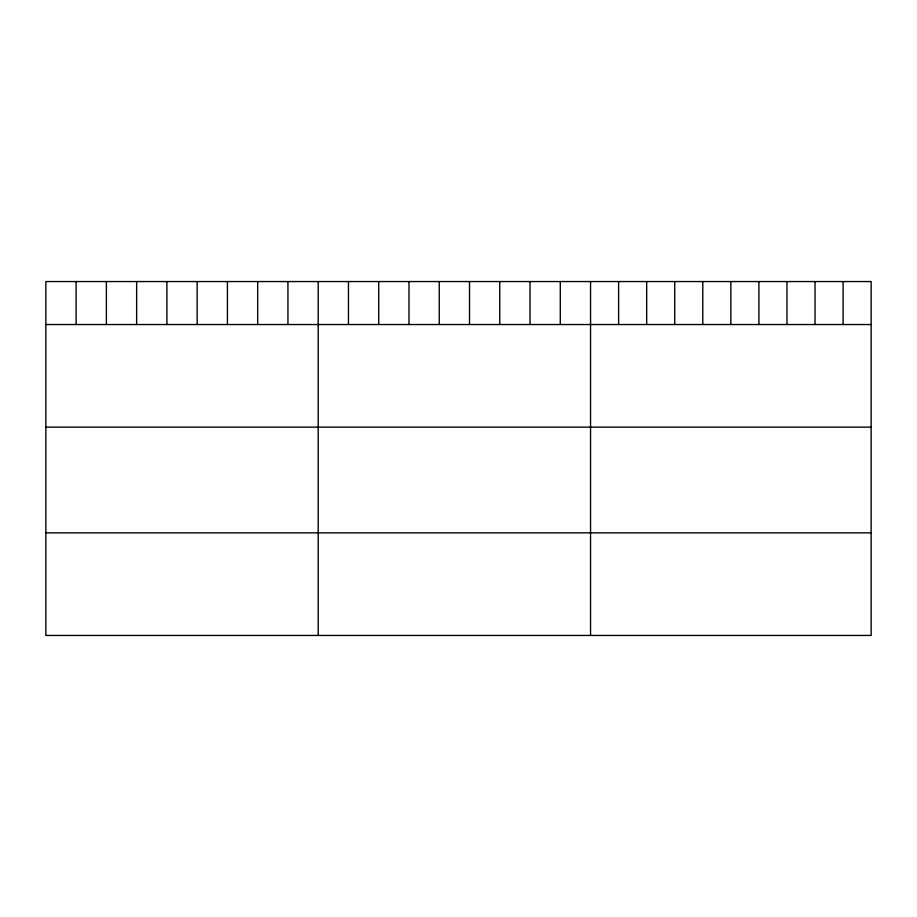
<?xml version="1.0" encoding="UTF-8"?>
<svg xmlns="http://www.w3.org/2000/svg" width="917" height="917" viewBox="0 0 917 917"><rect width="100%" height="100%" fill="white"/><g stroke="black" fill="none" stroke-linecap="round" stroke-linejoin="round"><path stroke-width="1.38" d="M871.15 324.538L871.15 635.447L45.85 635.447L45.85 281.553L871.15 281.553L871.15 324.538L45.85 324.538M45.85 427.139L871.15 427.139M45.85 532.846L871.15 532.846M843.09 281.553L843.09 324.538M815.03 281.553L815.03 324.538M786.969 281.553L786.969 324.538M758.909 281.553L758.909 324.538M730.849 281.553L730.849 324.538M702.789 281.553L702.789 324.538M674.729 281.553L674.729 324.538M646.668 281.553L646.668 324.538M618.608 281.553L618.608 324.538M590.548 281.553L590.548 635.447M560.287 281.553L560.287 324.538M530.026 281.553L530.026 324.538M499.765 281.553L499.765 324.538M469.504 281.553L469.504 324.538M439.243 281.553L439.243 324.538M408.982 281.553L408.982 324.538M378.721 281.553L378.721 324.538M348.46 281.553L348.46 324.538M318.199 281.553L318.199 635.447M287.938 281.553L287.938 324.538M257.677 281.553L257.677 324.538M227.416 281.553L227.416 324.538M197.155 281.553L197.155 324.538M166.894 281.553L166.894 324.538M136.633 281.553L136.633 324.538M106.372 281.553L106.372 324.538M76.111 281.553L76.111 324.538"/></g></svg>
